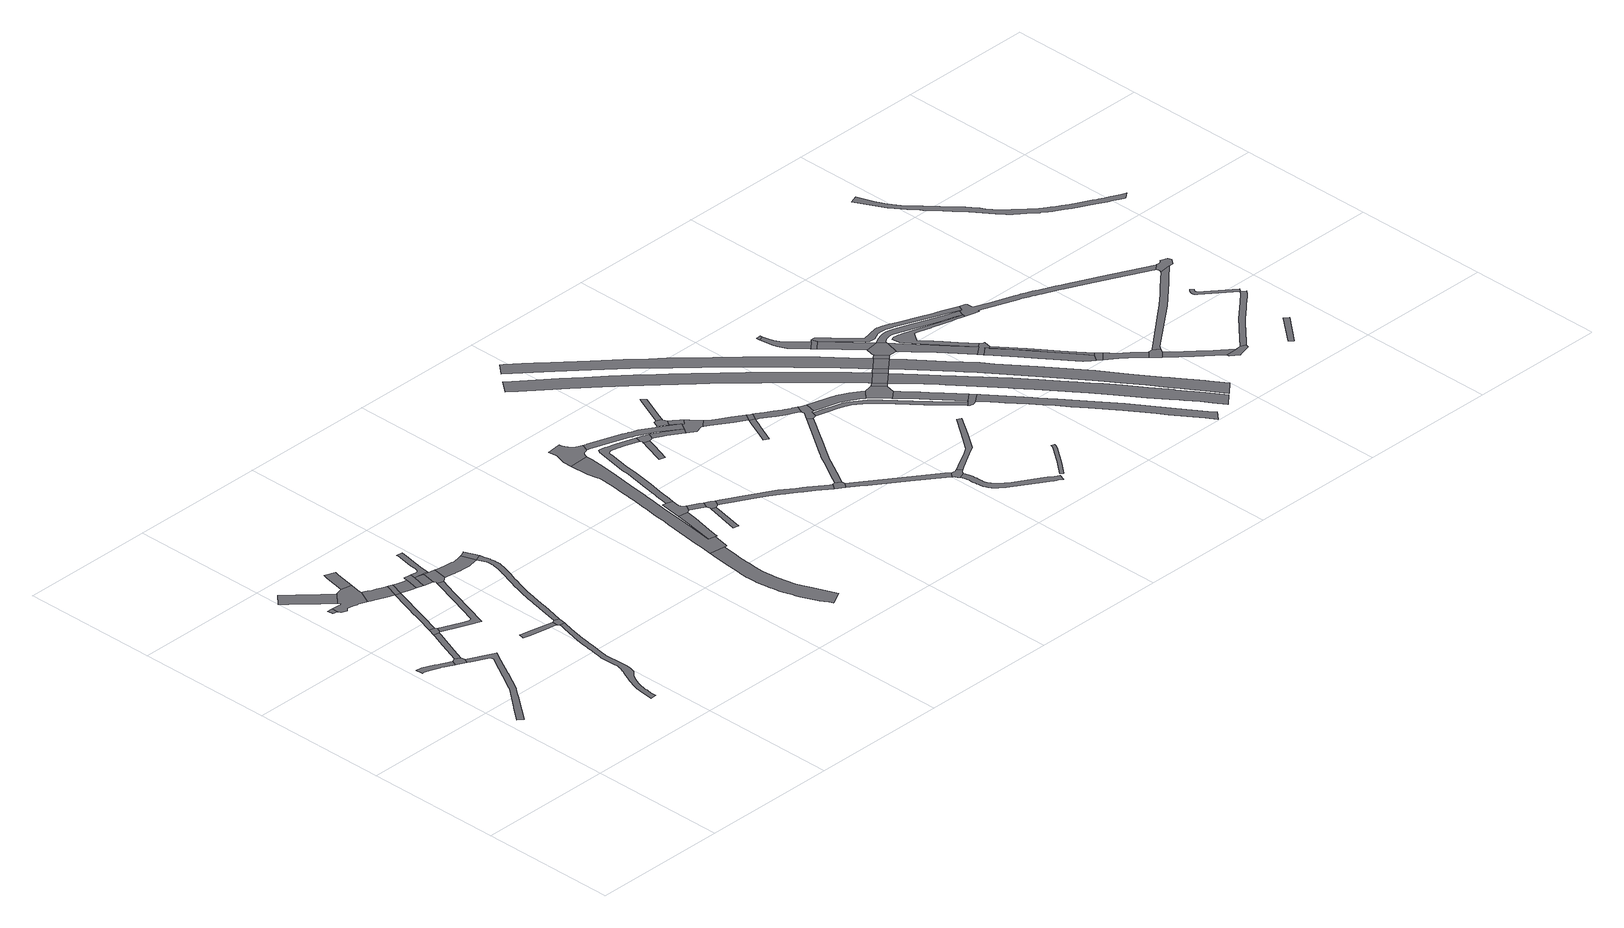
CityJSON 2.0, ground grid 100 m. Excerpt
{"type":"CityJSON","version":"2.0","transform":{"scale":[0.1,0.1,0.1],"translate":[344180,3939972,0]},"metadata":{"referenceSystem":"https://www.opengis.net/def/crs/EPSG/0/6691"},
"CityObjects":{
"road1":{"type":"Road","attributes":{"RoadStructureAttribute.sectionType":"1"},"geometry":[{"type":"MultiSurface","lod":"1","boundaries":[[[0,1,2,3,4,5,6,7,8,9,10,11,12,13,14]]]}]},
"road2":{"type":"Road","attributes":{"RoadStructureAttribute.sectionType":"1"},"geometry":[{"type":"MultiSurface","lod":"1","boundaries":[[[15,16,17,18,19,20,21,22,23,24,25,26,27,28,29,30,31,32,33,34,35,36,37,38,39]]]}]},
"road3":{"type":"Road","geometry":[{"type":"MultiSurface","lod":"1","boundaries":[[[40,14,13,41,28,27,42]]]}]},
"road4":{"type":"Road","attributes":{"RoadStructureAttribute.sectionType":"1"},"geometry":[{"type":"MultiSurface","lod":"1","boundaries":[[[43,44,45,46,47,48,49,40,42]]]}]},
"road5":{"type":"Road","geometry":[{"type":"MultiSurface","lod":"1","boundaries":[[[50,51,52,53,54,55,56,57,58,59,60,61]]]}]},
"road6":{"type":"Road","attributes":{"function":"3","RoadStructureAttribute.sectionType":"1"},"geometry":[{"type":"MultiSurface","lod":"1","boundaries":[[[62,63,64,65,66,67,68,69,70,71]]]}]},
"road7":{"type":"Road","geometry":[{"type":"MultiSurface","lod":"1","boundaries":[[[72,73,74,46,45,75]]]}]},
"road8":{"type":"Road","geometry":[{"type":"MultiSurface","lod":"1","boundaries":[[[76,77,78,79,80,81,82,83,59,58,84,85,86,87,88,89,90,91,92,93,94,95,96,97,98,99,100,101,102,103,104,105,106,107,108,109,110,111,62,71]]]}]},
"road9":{"type":"Road","attributes":{"RoadStructureAttribute.sectionType":"1"},"geometry":[{"type":"MultiSurface","lod":"1","boundaries":[[[112,113,114,115,116,117,118,74,73,119,120,121,122,123,124,125]]]}]},
"road10":{"type":"Road","attributes":{"RoadStructureAttribute.sectionType":"1"},"geometry":[{"type":"MultiSurface","lod":"1","boundaries":[[[126,127,128,129,130,131,132,133,134,135,136,137,138,139,140,141,142,143,144,145,146,147,148,149,150,151,152,153,154,155,156,157,158,159,160,161,162,163,164,165,166,167,168,169,170,171,172,173,174,175,176,177,178,179,180,181,182,183,184,185,186,187,188,189,190,191,192,193,194,195,196,197,198,199,200,201,202,203,204,205,206,207,208,209,210,211,212,213]]]}]},
"road11":{"type":"Road","attributes":{"function":"3","RoadStructureAttribute.sectionType":"1"},"geometry":[{"type":"MultiSurface","lod":"1","boundaries":[[[214,215,216,217,218,219,220,221,105,104,222,223,224,225,226,227,228,112]]]}]},
"road12":{"type":"Road","attributes":{"RoadStructureAttribute.sectionType":"1"},"geometry":[{"type":"MultiSurface","lod":"1","boundaries":[[[229,230,231,232,110,109]]]}]},
"road13":{"type":"Road","attributes":{"RoadStructureAttribute.sectionType":"1"},"geometry":[{"type":"MultiSurface","lod":"1","boundaries":[[[233,234,235,236,237,238,239,240,241,242,243,244,245,246,72,75]]]}]},
"road14":{"type":"Road","attributes":{"RoadStructureAttribute.sectionType":"1"},"geometry":[{"type":"MultiSurface","lod":"1","boundaries":[[[247,248,249,250,251,252,253,254,255,256]]]}]},
"road15":{"type":"Road","geometry":[{"type":"MultiSurface","lod":"1","boundaries":[[[257,258,214,112,125]]]}]},
"road16":{"type":"Road","attributes":{"function":"3","RoadStructureAttribute.sectionType":"1"},"geometry":[{"type":"MultiSurface","lod":"1","boundaries":[[[259,260,261,262,263,264,265,266,267,257,268]]]}]},
"road17":{"type":"Road","geometry":[{"type":"MultiSurface","lod":"1","boundaries":[[[262,269,270,271,272,273,274,275,276,277,278,263]]]}]},
"road18":{"type":"Road","geometry":[{"type":"MultiSurface","lod":"1","boundaries":[[[163,162,279,280,281,247,256]]]}]},
"road19":{"type":"Road","attributes":{"function":"3","RoadStructureAttribute.sectionType":"1"},"geometry":[{"type":"MultiSurface","lod":"1","boundaries":[[[272,282,283,284,285,286,287,273]]]}]},
"road20":{"type":"Road","geometry":[{"type":"MultiSurface","lod":"1","boundaries":[[[284,288,240,239,289,290,291,285]]]}]},
"road21":{"type":"Road","attributes":{"RoadStructureAttribute.sectionType":"1"},"geometry":[{"type":"MultiSurface","lod":"1","boundaries":[[[292,293,294,295,296,297,298,299,300,301,302,303,304,305,306,307,308,309,275,274]]]}]},
"road22":{"type":"Road","attributes":{"RoadStructureAttribute.sectionType":"1"},"geometry":[{"type":"MultiSurface","lod":"1","boundaries":[[[310,311,312,313,314,315,316,317,318,319,320,321,322,323,324,325,326,327,328,329,330,331,332,333,334,335,336,337,338,339,340,341,342,281,280,343,344,345,346,347,348,349,350,351,352,353,354,355,356,357,358,359,360,361,362,363,364,365,366,367,368,369,370,371,372,373]]]}]},
"road23":{"type":"Road","attributes":{"function":"3","RoadStructureAttribute.sectionType":"1"},"geometry":[{"type":"MultiSurface","lod":"1","boundaries":[[[374,375,376,377,378,379,380,381,382,290,289,383,384,385,386,387,388,389,390,391,392,393,394,395,396,397]]]}]},
"road24":{"type":"Road","geometry":[{"type":"MultiSurface","lod":"1","boundaries":[[[396,310,373,398,399,400,401,397]]]}]},
"road25":{"type":"Road","attributes":{"function":"3","RoadStructureAttribute.sectionType":"1"},"geometry":[{"type":"MultiSurface","lod":"1","boundaries":[[[402,403,404,405,406,407,408,409,410,411,412,413,414,415,416,417,418,419,420,421,422,423,424,425,426,427,428,429,430,431,432,433,434,435,436,437,438,439,440,441,442,443,444,445,446,447,448,449,450,451,452,453,454,455,456]]]}]},
"road26":{"type":"Road","geometry":[{"type":"MultiSurface","lod":"1","boundaries":[[[457,458,459,460,461,462,463]]]}]},
"road27":{"type":"Road","attributes":{"function":"3","RoadStructureAttribute.sectionType":"1"},"geometry":[{"type":"MultiSurface","lod":"1","boundaries":[[[464,465,466,467,468,469,470,471,472,473,474,475,476,477,478,479,480,481,482,483,484,485,486,487,488,489,490,491,492,493,494,495,496,497,498,420,419,499,500,501,502,460,459,503,504,505,506,507,508,509,510,511,512,513,514,515,516,517]]]}]},
"road28":{"type":"Road","geometry":[{"type":"MultiSurface","lod":"1","boundaries":[[[518,519,520,521,522,523,524,525,457,463]]]}]},
"road29":{"type":"Road","attributes":{"RoadStructureAttribute.sectionType":"1"},"geometry":[{"type":"MultiSurface","lod":"1","boundaries":[[[526,527,528,529]]]}]},
"road30":{"type":"Road","attributes":{"RoadStructureAttribute.sectionType":"1"},"geometry":[{"type":"MultiSurface","lod":"1","boundaries":[[[530,531,532,533,534,535,536,519,518]]]}]},
"road31":{"type":"Road","geometry":[{"type":"MultiSurface","lod":"1","boundaries":[[[537,538,539,540,533,532,541,526,529]]]}]},
"road32":{"type":"Road","geometry":[{"type":"MultiSurface","lod":"1","boundaries":[[[516,542,543,544,545,546,547,548,549,550,551,552,553,554,555,556,557,558,559,560,561,562,563,564,565,566,567,568,569,570,571,517]]]}]},
"road33":{"type":"Road","attributes":{"RoadStructureAttribute.sectionType":"1"},"geometry":[{"type":"MultiSurface","lod":"1","boundaries":[[[572,573,574,575,576,577,578,579,580,581,582,583,584,585,586,523,522,587,588,589,590,591,592,593,594,595,596,597,598,599,600]]]}]},
"road34":{"type":"Road","attributes":{"RoadStructureAttribute.sectionType":"1"},"geometry":[{"type":"MultiSurface","lod":"1","boundaries":[[[601,602,603,604,605,606,607,608,609,610,611,612,613,539,538,614,615,616,617,618,619,620,621,622,623,624,625,626,627]]]}]},
"road35":{"type":"Road","attributes":{"RoadStructureAttribute.sectionType":"1"},"geometry":[{"type":"MultiSurface","lod":"1","boundaries":[[[628,629,630,631,632,633,634]]]}]},
"road36":{"type":"Road","attributes":{"RoadStructureAttribute.sectionType":"1"},"geometry":[{"type":"MultiSurface","lod":"1","boundaries":[[[635,636,637,638,639,640,641,642,643,644,645,646,647,648,649,650,651,652,653,654,655,656,657,658,659,660,661,662,663,664,549,548]]]}]},
"road37":{"type":"Road","geometry":[{"type":"MultiSurface","lod":"1","boundaries":[[[665,666,667,572,600,668,628,634,669,670]]]}]},
"road38":{"type":"Road","geometry":[{"type":"MultiSurface","lod":"1","boundaries":[[[671,672,673,674,601,627]]]}]},
"road39":{"type":"Road","attributes":{"RoadStructureAttribute.sectionType":"1"},"geometry":[{"type":"MultiSurface","lod":"1","boundaries":[[[669,675,676,677,678,679,680,681,682,683,684,685,686,670]]]}]},
"road40":{"type":"Road","geometry":[{"type":"MultiSurface","lod":"1","boundaries":[[[687,688,689,690,691,692,693,694,695]]]}]},
"road41":{"type":"Road","attributes":{"RoadStructureAttribute.sectionType":"1"},"geometry":[{"type":"MultiSurface","lod":"1","boundaries":[[[696,697,698,699,700,701,702,703,687,695]]]}]},
"road42":{"type":"Road","geometry":[{"type":"MultiSurface","lod":"1","boundaries":[[[699,649,648,681,680,704,705,706,707,708,709,710,711,700]]]}]},
"road43":{"type":"Road","attributes":{"RoadStructureAttribute.sectionType":"1"},"geometry":[{"type":"MultiSurface","lod":"1","boundaries":[[[712,713,714,715,716,672,671,717,718,719,720,721,722,723]]]}]},
"road44":{"type":"Road","attributes":{"RoadStructureAttribute.sectionType":"1"},"geometry":[{"type":"MultiSurface","lod":"1","boundaries":[[[689,724,725,726,727,728,729,730,731,690]]]}]},
"road45":{"type":"Road","attributes":{"RoadStructureAttribute.sectionType":"1"},"geometry":[{"type":"MultiSurface","lod":"1","boundaries":[[[673,732,733,734,735,736,737,738,739,740,741,742,743,744,745,746,747,748,749,750,751,752,753,754,674]]]}]},
"road46":{"type":"Road","attributes":{"RoadStructureAttribute.sectionType":"1"},"geometry":[{"type":"MultiSurface","lod":"1","boundaries":[[[755,756,757,758,759,709,708,760,761,762,763,764,765,766]]]}]},
"road47":{"type":"Road","attributes":{"RoadStructureAttribute.sectionType":"1"},"geometry":[{"type":"MultiSurface","lod":"1","boundaries":[[[767,768,769,770,771,772,773,774,775,776]]]}]},
"road48":{"type":"Road","geometry":[{"type":"MultiSurface","lod":"1","boundaries":[[[776,777,778,766,765,767]]]}]},
"road49":{"type":"Road","geometry":[{"type":"MultiSurface","lod":"1","boundaries":[[[779,780,781,782,783,784,785,786,787,788,789,790,791,792,712,723]]]}]},
"road50":{"type":"Road","attributes":{"RoadStructureAttribute.sectionType":"1"},"geometry":[{"type":"MultiSurface","lod":"1","boundaries":[[[793,794,795,796,797,798,799,800,801,802,803,804,805,806,807,808,809,810,811,812,813,777,776]]]}]},
"road51":{"type":"Road","attributes":{"RoadStructureAttribute.sectionType":"1"},"geometry":[{"type":"MultiSurface","lod":"1","boundaries":[[[814,815,816,817,818,819,820,821,822,823,824,825,826,827,828,829,830,831,832,833,834,835,836,837,838,783,782,839,840,841,842,843,844,845,846,847,848,849,850,851,852,853,854,855,856,857,858,859,860,861,862,863,864,865]]]}]},
"road52":{"type":"Road","attributes":{"function":"1","RoadStructureAttribute.sectionType":"1"},"geometry":[{"type":"MultiSurface","lod":"1","boundaries":[[[866,867,868,869,870,871,872,873,874,875,876,877,878,879,880,881,882,883,884,885,886,887,888,889,890,891,892,893,894,895,896,897,898,899,900,901,902,903,904,905,906,907,908,909,910,911,912,913,914]]]}]},
"road53":{"type":"Road","geometry":[{"type":"MultiSurface","lod":"1","boundaries":[[[915,916,917,918,919,806,805,920,921,922,923,742,741,924,925,926]]]}]},
"road54":{"type":"Road","attributes":{"RoadStructureAttribute.sectionType":"1"},"geometry":[{"type":"MultiSurface","lod":"1","boundaries":[[[927,928,929,930,931,932,933,934,935,936,937,938,939,940,788,787]]]}]},
"road55":{"type":"Road","attributes":{"function":"1","RoadStructureAttribute.sectionType":"1"},"geometry":[{"type":"MultiSurface","lod":"1","boundaries":[[[941,942,943,944,945,946,947,948,949,950,951,952,953,954,955,956,957,958,959,960,961,962,963,964,965,966,967,968,969,970,971,972,973,974,975,976,977,978,979,980,981,982,983,984,985,986,987]]]}]},
"road56":{"type":"Road","attributes":{"RoadStructureAttribute.sectionType":"1"},"geometry":[{"type":"MultiSurface","lod":"1","boundaries":[[[917,988,989,990,991,992,993,994,995,996,997,998,999,1000,1001,1002,918]]]}]},
"road57":{"type":"Road","attributes":{"RoadStructureAttribute.sectionType":"1"},"geometry":[{"type":"MultiSurface","lod":"1","boundaries":[[[1003,1004,1005,1006,1007,1008,1009,1010,1011,1012,1013,1014]]]}]},
"road58":{"type":"Road","attributes":{"RoadStructureAttribute.sectionType":"1"},"geometry":[{"type":"MultiSurface","lod":"1","boundaries":[[[925,1015,1016,1017,1018,1019,1020,1021,1022,1023,1024,1025,1026,1027,1028,1029,1030,1031,1032,1033,1034,1035,1036,1037,1038,926]]]}]},
"road59":{"type":"Road","geometry":[{"type":"MultiSurface","lod":"1","boundaries":[[[1039,1040,994,993,1041,1042,1043,1044,1045,1046,1047,1048]]]}]},
"road60":{"type":"Road","attributes":{"RoadStructureAttribute.sectionType":"7"},"geometry":[{"type":"MultiSurface","lod":"1","boundaries":[[[1049,914,1039,1048]]]}]},
"road61":{"type":"Road","attributes":{"RoadStructureAttribute.sectionType":"1"},"geometry":[{"type":"MultiSurface","lod":"1","boundaries":[[[1050,1051,1052,1053,1054,1055,1047,1046,1056,1057,1058,1059]]]}]},
"road62":{"type":"Road","geometry":[{"type":"MultiSurface","lod":"1","boundaries":[[[1060,866,914,1049]]]}]},
"road63":{"type":"Road","geometry":[{"type":"MultiSurface","lod":"1","boundaries":[[[1050,1059,1061,1028,1027,1062,1063,1064,1065,1066,1067]]]}]},
"road64":{"type":"Road","geometry":[{"type":"MultiSurface","lod":"1","boundaries":[[[1068,1069,1070,1071]]]}]},
"road65":{"type":"Road","attributes":{"RoadStructureAttribute.sectionType":"7"},"geometry":[{"type":"MultiSurface","lod":"1","boundaries":[[[1060,1072,1073,986,1074,866]]]}]},
"road66":{"type":"Road","attributes":{"RoadStructureAttribute.sectionType":"1"},"geometry":[{"type":"MultiSurface","lod":"1","boundaries":[[[1075,1076,1077,1078,1079,1080,1081,1082,1083,1084,1085,1071,1070]]]}]},
"road67":{"type":"Road","geometry":[{"type":"MultiSurface","lod":"1","boundaries":[[[1086,987,986,1073]]]}]},
"road68":{"type":"Road","geometry":[{"type":"MultiSurface","lod":"1","boundaries":[[[1087,1088,1080,1079,1089,1090,1091]]]}]},
"road69":{"type":"Road","attributes":{"RoadStructureAttribute.sectionType":"7"},"geometry":[{"type":"MultiSurface","lod":"1","boundaries":[[[1086,1092,1093,1094,1095,987]]]}]},
"road70":{"type":"Road","attributes":{"RoadStructureAttribute.sectionType":"1"},"geometry":[{"type":"MultiSurface","lod":"1","boundaries":[[[1090,1096,1097,1098,1091]]]}]},
"road71":{"type":"Road","geometry":[{"type":"MultiSurface","lod":"1","boundaries":[[[1099,1100,1097,1096,1101,1093,1092,1102]]]}]},
"road72":{"type":"Road","attributes":{"RoadStructureAttribute.sectionType":"1"},"geometry":[{"type":"MultiSurface","lod":"1","boundaries":[[[1066,1103,1104,1105,1106,1107,1108,1109,1110,1111,1112,1113,1114,1115,1116,1117,1118,1119,1120,1121,1122,1123,1124,1125,1126,1127,1128,1129,1067]]]}]},
"road73":{"type":"Road","attributes":{"function":"1","RoadStructureAttribute.sectionType":"1"},"geometry":[{"type":"MultiSurface","lod":"1","boundaries":[[[1130,1131,1132,1133,1134,1135,1136,1137,1138,1139,1140,1141,1142,1143,1144,1145,1146,1147,1148,1149,1060,1049,1150,1151,1152,1153,1154,1155,1156,1157,1158,1159,1160,1161,1162,1163,1164,1165,1166,1167,1168,1169]]]}]},
"road74":{"type":"Road","attributes":{"RoadStructureAttribute.sectionType":"1"},"geometry":[{"type":"MultiSurface","lod":"1","boundaries":[[[1170,1171,1172,1173,1174,1175,1176,1177,1178,1179,1180,1181,1182,1099,1102]]]}]},
"road75":{"type":"Road","attributes":{"function":"1","RoadStructureAttribute.sectionType":"1"},"geometry":[{"type":"MultiSurface","lod":"1","boundaries":[[[1183,1184,1185,1186,1187,1188,1189,1190,1191,1192,1193,1194,1195,1196,1197,1198,1199,1200,1201,1202,1203,1204,1205,1206,1207,1208,1209,1210,1211,1212,1213,1214,1215,1086,1073]]]}]},
"road76":{"type":"Road","attributes":{"RoadStructureAttribute.sectionType":"1"},"geometry":[{"type":"MultiSurface","lod":"1","boundaries":[[[1216,1217,1218,1219,1220,1221,1222,1223,1224,1225,1226,1227,1228,1229,1230,1231,1232,1233,1234,1235,1236,1237,1238,1239,1240,1241,1242,1243,1244,1245,1246,1247,1248,1087,1091]]]}]},
"road77":{"type":"Road","geometry":[{"type":"MultiSurface","lod":"1","boundaries":[[[1249,1250,1251,1175,1174,1252,1253,1254,1255,1256]]]}]},
"road78":{"type":"Road","attributes":{"RoadStructureAttribute.sectionType":"1"},"geometry":[{"type":"MultiSurface","lod":"1","boundaries":[[[1257,1258,1259,1260,1261,1262,1263,1264,1265,1266,1267,1268,1269,1270,1271,1272,1273,1274,1275,1276,1277,1175,1251,1278,1279,1280,1281,1282,1283,1284,1285,1286,1287,1288,1289,1290,1291,1292,1293,1294,1295,1296]]]}]},
"road79":{"type":"Road","geometry":[{"type":"MultiSurface","lod":"1","boundaries":[[[1297,1298,1299,1300,1301,1302,1303,1304,1305,1306,1307,1308,1309,1310,1097,1100,1311,1312,1313,1314,1315,1316,1317,1318,1319,1320,1321,1322,1323,1324,1325,1326]]]}]},
"road80":{"type":"Road","attributes":{"RoadStructureAttribute.sectionType":"1"},"geometry":[{"type":"MultiSurface","lod":"1","boundaries":[[[1327,1328,1329,1330,1331,1332,1333,1334,1253,1252,1335,1336,1337,1338,1339,1340,1341,1342]]]}]},
"road81":{"type":"Road","geometry":[{"type":"MultiSurface","lod":"1","boundaries":[[[1255,1343,1344,1345,1346,1342,1347,1348,1349,1350,1351,1352,1353,1354,1355,1256]]]}]},
"road82":{"type":"Road","geometry":[{"type":"MultiSurface","lod":"1","boundaries":[[[1342,1341,1356,1357,1358,1359,1360,1347]]]}]},
"road83":{"type":"Road","attributes":{"RoadStructureAttribute.sectionType":"1"},"geometry":[{"type":"MultiSurface","lod":"1","boundaries":[[[1361,1362,1363,1364,1365,1366,1359,1358,1367,1368,1369,1370,1371,1372,1373,1374]]]}]},
"road84":{"type":"Road","geometry":[{"type":"MultiSurface","lod":"1","boundaries":[[[1373,1375,1376,1377,1378,1379,1380,1374]]]}]},
"road85":{"type":"Road","attributes":{"RoadStructureAttribute.sectionType":"1"},"geometry":[{"type":"MultiSurface","lod":"1","boundaries":[[[1381,1382,1383,1384,1385,1378,1377,1386,1387,1388,1389,1390]]]}]},
"road86":{"type":"Road","geometry":[{"type":"MultiSurface","lod":"1","boundaries":[[[1391,1392,1393,1394,1395,1396,1397,1390,1389,1398,1399,1400,1401,1402,1403]]]}]},
"road87":{"type":"Road","attributes":{"RoadStructureAttribute.sectionType":"1"},"geometry":[{"type":"MultiSurface","lod":"1","boundaries":[[[1404,1405,1406,1407,1408,1409,1410,1411,1412,1413,1414,1415,1416,1417,1418,1419,1420,1421,1422,1423,1424,1425,1426,1427,1428,1429,1430,1431,1432,1433,1434,1435,1436,1437,1438,1439,1440,1441,1442,1443,1444,1445,1446,1447,1448,1449,1450,1451,1452,1453,1454,1455,1229,1228,1456,1297,1326,1257,1296]]]}]},
"road88":{"type":"Road","attributes":{"RoadStructureAttribute.sectionType":"1"},"geometry":[{"type":"MultiSurface","lod":"1","boundaries":[[[1457,1458,1459,1460,1461,1462,1463,1464,1465,1466,1380,1379,1467,1468,1469,1470,1471,1472,1473,1474,1475,1476,1477,1478,1479,1480,1481]]]}]},
"road89":{"type":"Road","attributes":{"RoadStructureAttribute.sectionType":"1"},"geometry":[{"type":"MultiSurface","lod":"1","boundaries":[[[1482,1483,1484,1485,1486,1487,1488,1489,1490,1491,1492,1493,1494,1495,1496,1397,1396]]]}]},
"road90":{"type":"Road","attributes":{"RoadStructureAttribute.sectionType":"1"},"geometry":[{"type":"MultiSurface","lod":"1","boundaries":[[[1497,1498,1499,1500]]]}]},
"road91":{"type":"Road","attributes":{"RoadStructureAttribute.sectionType":"1"},"geometry":[{"type":"MultiSurface","lod":"1","boundaries":[[[1501,1502,1503,1504,1505,1506,1507,1508,1509,1510,1511,1512,1513,1514,1515,1516,1517,1518,1519,1520,1521,1522,1523,1524,1525,1526,1527,1528,1529,1530,1531,1532,1533,1534,1535,1491]]]}]},
"road92":{"type":"Road","geometry":[{"type":"MultiSurface","lod":"1","boundaries":[[[1536,1537,1538,1539,1540,1541,1542,1543,1544,1545,1546,1547,1548,1549,1550,1551,1431,1430,1552,1553,1554,1555,1556,1557,1558,1559,1560,1561,1562,1481,1480,1563,1564,1565]]]}]},
"road93":{"type":"Road","attributes":{"RoadStructureAttribute.sectionType":"1"},"geometry":[{"type":"MultiSurface","lod":"1","boundaries":[[[1566,1567,1568,1569,1570,1571,1572,1573,1574,1575,1576,1577,1578,1579,1580,1581,1582,1583,1584,1585,1586,1587,1588,1589,1590,1591,1592,1593,1594,1595,1596,1597,1598,1599,1600,1601,1602,1603,1604,1605,1606,1607,1608,1609,1610,1611,1612,1613,1614,1615,1616,1617,1618,1619,1620,1621,1622,1623,1624,1625,1626,1627,1628,1629,1630,1631,1632,1633,1634,1635,1636,1637,1638,1639,1640,1641,1642,1643,1644,1645,1646,1647,1648,1649,1650]]]}]}
},
"vertices":[
[189,1610,0],[181,1615,0],[103,1653,0],[53,1657,0],[59,1605,0],[71,1605,0],[83,1605,0],[95,1603,0],[131,1590,0],[169,1574,0],[182,1568,0],[188,1566,0],[210,1555,0],[271,1525,0],[288,1561,0],
[121,774,0],[190,863,0],[288,990,0],[292,995,0],[331,1047,0],[342,1060,0],[431,1215,0],[435,1222,0],[509,1352,0],[545,1415,0],[554,1430,0],[525,1444,0],[362,1525,0],[345,1489,0],[367,1478,0],[482,1421,0],[489,1397,0],[433,1300,0],[387,1219,0],[376,1201,0],[319,1100,0],[309,1083,0],[180,923,0],[176,919,0],[83,804,0],
[317,1573,0],[286,1518,0],[352,1554,0],
[387,1642,0],[461,1832,0],[467,1850,0],[429,1862,0],[423,1846,0],[383,1742,0],[359,1682,0],
[168,2490,0],[172,2490,0],[175,2489,0],[179,2489,0],[182,2488,0],[187,2487,0],[192,2486,0],[196,2485,0],[201,2484,0],[202,2530,0],[162,2531,0],[164,2491,0],
[344,2630,0],[202,2763,0],[159,2806,0],[74,2886,0],[2,2812,0],[49,2766,0],[110,2706,0],[111,2705,0],[191,2622,0],[267,2550,0],
[494,1896,0],[487,1911,0],[448,1920,0],[481,1858,0],
[286,2532,0],[284,2531,0],[283,2530,0],[282,2529,0],[279,2528,0],[276,2527,0],[273,2526,0],[260,2528,0],[213,2468,0],[211,2461,0],[250,2445,0],[253,2450,0],[257,2454,0],[261,2457,0],[265,2461,0],[268,2464,0],[273,2467,0],[328,2454,0],[330,2453,0],[344,2450,0],[350,2449,0],[357,2447,0],[370,2444,0],[383,2440,0],[390,2438,0],[398,2436,0],[404,2434,0],[411,2432,0],[415,2430,0],[466,2532,0],[464,2540,0],[465,2546,0],[469,2570,0],[481,2631,0],[405,2646,0],[350,2631,0],
[593,2357,0],[551,2231,0],[537,2189,0],[511,2111,0],[507,2100,0],[487,2038,0],[454,1939,0],[494,1933,0],[522,2017,0],[543,2080,0],[549,2099,0],[575,2177,0],[591,2225,0],[630,2345,0],
[893,368,0],[893,384,0],[894,401,0],[896,418,0],[898,435,0],[900,448,0],[901,461,0],[903,475,0],[905,488,0],[906,494,0],[909,508,0],[913,521,0],[918,534,0],[923,547,0],[930,566,0],[938,585,0],[965,626,0],[978,640,0],[995,659,0],[1009,695,0],[1012,732,0],[1014,776,0],[1012,791,0],[1012,799,0],[1012,807,0],[1008,898,0],[1009,913,0],[1010,921,0],[1019,975,0],[1028,1025,0],[1035,1067,0],[1036,1075,0],[1046,1125,0],[1052,1161,0],[1057,1187,0],[1080,1284,0],[1098,1360,0],[1063,1365,0],[1057,1343,0],[1052,1323,0],[1051,1317,0],[1021,1208,0],[1018,1195,0],[1013,1168,0],[1006,1133,0],[999,1093,0],[997,1082,0],[997,1081,0],[989,1035,0],[988,1032,0],[980,982,0],[971,927,0],[969,917,0],[968,898,0],[972,805,0],[972,797,0],[972,790,0],[972,782,0],[972,774,0],[971,768,0],[970,763,0],[968,757,0],[967,752,0],[964,742,0],[960,733,0],[958,728,0],[956,724,0],[952,715,0],[949,706,0],[945,697,0],[941,688,0],[918,638,0],[910,620,0],[902,601,0],[893,582,0],[885,561,0],[884,558,0],[880,547,0],[875,533,0],[874,529,0],[871,518,0],[867,502,0],[865,490,0],[863,479,0],[862,469,0],[861,460,0],[858,424,0],[847,363,0],
[628,2460,0],[607,2468,0],[575,2480,0],[561,2485,0],[531,2497,0],[505,2512,0],[504,2513,0],[491,2520,0],[416,2429,0],[423,2426,0],[430,2422,0],[438,2418,0],[471,2403,0],[477,2401,0],[531,2381,0],
[510,2776,0],[521,2806,0],[444,2832,0],[432,2796,0],
[612,1805,0],[663,1785,0],[748,1750,0],[857,2070,0],[866,2096,0],[897,2189,0],[916,2244,0],[873,2258,0],[851,2193,0],[818,2096,0],[800,2044,0],[723,1816,0],[703,1812,0],[660,1829,0],
[1051,1417,0],[871,1454,0],[807,1467,0],[801,1468,0],[794,1432,0],[793,1429,0],[848,1418,0],[962,1396,0],[1024,1385,0],[1051,1380,0],
[666,2447,0],[639,2456,0],
[632,2345,0],[682,2331,0],[714,2322,0],[743,2315,0],[768,2417,0],[762,2419,0],[760,2419,0],[746,2423,0],[692,2438,0],[631,2346,0],
[772,2307,0],[776,2306,0],[786,2303,0],[793,2301,0],[820,2404,0],[820,2405,0],[825,2445,0],[820,2445,0],[774,2452,0],[774,2449,0],
[1103,1383,0],[1111,1418,0],[1072,1427,0],
[800,2300,0],[829,2293,0],[867,2285,0],[888,2391,0],[856,2397,0],[826,2403,0],
[877,2271,0],[954,2268,0],[974,2374,0],[899,2389,0],
[858,2400,0],[868,2398,0],[903,2394,0],[927,2391,0],[935,2464,0],[945,2515,0],[960,2594,0],[970,2658,0],[938,2664,0],[930,2665,0],[929,2658,0],[904,2517,0],[899,2473,0],[896,2463,0],[894,2456,0],[891,2451,0],[880,2437,0],[873,2438,0],
[1241,2263,0],[1255,2233,0],[1264,2201,0],[1267,2181,0],[1268,2171,0],[1268,2161,0],[1268,2148,0],[1267,2136,0],[1264,2116,0],[1258,2094,0],[1257,2091,0],[1256,2085,0],[1251,2068,0],[1245,2050,0],[1241,2040,0],[1238,2029,0],[1236,2023,0],[1233,2014,0],[1231,2010,0],[1217,1966,0],[1202,1923,0],[1186,1878,0],[1176,1846,0],[1172,1832,0],[1159,1788,0],[1153,1765,0],[1149,1750,0],[1142,1718,0],[1131,1675,0],[1125,1651,0],[1121,1632,0],[1110,1589,0],[1087,1490,0],[1126,1481,0],[1149,1579,0],[1160,1622,0],[1170,1666,0],[1181,1709,0],[1191,1752,0],[1198,1777,0],[1210,1821,0],[1224,1865,0],[1239,1910,0],[1252,1946,0],[1255,1954,0],[1274,2009,0],[1276,2015,0],[1278,2021,0],[1285,2040,0],[1291,2060,0],[1297,2079,0],[1300,2090,0],[1304,2107,0],[1308,2130,0],[1308,2131,0],[1309,2146,0],[1309,2161,0],[1309,2173,0],[1308,2185,0],[1305,2207,0],[1304,2209,0],[1300,2232,0],[1293,2260,0],[1290,2285,0],
[1194,2365,0],[1172,2359,0],[1161,2357,0],[1148,2355,0],[1136,2354,0],[1123,2354,0],[1107,2356,0],[1073,2359,0],[1007,2368,0],[964,2267,0],[1009,2260,0],[1033,2257,0],[1054,2254,0],[1058,2254,0],[1083,2251,0],[1090,2251,0],[1108,2250,0],[1125,2250,0],[1142,2250,0],[1160,2250,0],[1178,2252,0],[1210,2257,0],[1240,2265,0],[1204,2368,0],
[1246,2386,0],[1244,2385,0],[1231,2379,0],[1217,2373,0],
[2530,377,0],[2465,532,0],[2452,562,0],[2431,622,0],[2406,745,0],[2405,751,0],[2400,801,0],[2397,833,0],[2394,878,0],[2395,933,0],[2400,999,0],[2402,1019,0],[2407,1056,0],[2412,1100,0],[2417,1143,0],[2422,1187,0],[2428,1231,0],[2429,1238,0],[2315,1252,0],[2314,1245,0],[2308,1201,0],[2303,1162,0],[2295,1098,0],[2291,1059,0],[2286,1020,0],[2282,981,0],[2280,962,0],[2277,943,0],[2275,923,0],[2274,903,0],[2274,866,0],[2275,848,0],[2276,830,0],[2277,810,0],[2279,789,0],[2281,769,0],[2283,748,0],[2288,713,0],[2295,677,0],[2302,641,0],[2311,606,0],[2316,588,0],[2318,578,0],[2327,550,0],[2336,522,0],[2345,494,0],[2357,463,0],[2371,433,0],[2384,404,0],[2398,375,0],[2412,348,0],[2416,342,0],[2427,321,0],[2442,294,0],[2544,348,0],
[2483,1691,0],[2472,1616,0],[2430,1375,0],[2489,1363,0],[2508,1450,0],[2538,1596,0],[2556,1681,0],
[2435,2438,0],[2451,2367,0],[2451,2363,0],[2455,2345,0],[2455,2344,0],[2453,2313,0],[2451,2282,0],[2449,2251,0],[2445,2214,0],[2441,2178,0],[2438,2157,0],[2436,2141,0],[2434,2126,0],[2432,2104,0],[2428,2077,0],[2427,2069,0],[2425,2054,0],[2423,2034,0],[2418,2001,0],[2418,1998,0],[2413,1963,0],[2407,1923,0],[2407,1918,0],[2401,1882,0],[2395,1841,0],[2389,1800,0],[2385,1769,0],[2381,1738,0],[2376,1707,0],[2372,1676,0],[2331,1378,0],[2329,1367,0],[2325,1336,0],[2321,1306,0],[2317,1275,0],[2449,1236,0],[2453,1254,0],[2475,1363,0],[2489,1360,0],[2423,1365,0],[2446,1538,0],[2464,1666,0],[2486,1831,0],[2504,1960,0],[2507,1983,0],[2511,2009,0],[2512,2016,0],[2520,2076,0],[2533,2167,0],[2550,2301,0],[2567,2425,0],[2576,2540,0],[2578,2585,0],[2431,2581,0],
[2578,1695,0],[2603,1740,0],[2583,1752,0],[2572,1781,0],[2584,1839,0],[2535,1849,0],[2507,1853,0],[2496,1775,0],
[2688,1601,0],[2628,1351,0],[2667,1342,0],[2725,1592,0],
[2586,1693,0],[2669,1648,0],[2683,1641,0],[2707,1685,0],[2693,1692,0],[2680,1699,0],[2620,1731,0],
[2731,1596,0],[2750,1605,0],[2773,1649,0],[2747,1664,0],[2691,1612,0],
[2581,2597,0],[2586,2609,0],[2594,2621,0],[2595,2622,0],[2606,2629,0],[2619,2635,0],[2637,2640,0],[2654,2694,0],[2641,2698,0],[2627,2703,0],[2620,2707,0],[2614,2710,0],[2607,2714,0],[2601,2718,0],[2597,2721,0],[2593,2725,0],[2589,2729,0],[2585,2732,0],[2579,2741,0],[2575,2750,0],[2571,2760,0],[2567,2770,0],[2560,2788,0],[2555,2805,0],[2448,2793,0],[2455,2732,0],[2455,2726,0],[2454,2721,0],[2432,2651,0],[2429,2643,0],
[2951,2511,0],[2814,2555,0],[2741,2571,0],[2735,2573,0],[2700,2582,0],[2699,2582,0],[2685,2583,0],[2669,2559,0],[2620,2313,0],[2615,2258,0],[2615,2253,0],[2580,2075,0],[2562,1985,0],[2559,1970,0],[2555,1949,0],[2591,1876,0],[2607,1956,0],[2617,2009,0],[2630,2075,0],[2664,2246,0],[2672,2336,0],[2701,2486,0],[2705,2510,0],[2731,2527,0],[2789,2514,0],[2803,2510,0],[2828,2503,0],[2833,2502,0],[2938,2468,0],
[3422,1243,0],[3409,1253,0],[3288,1339,0],[3264,1356,0],[3231,1380,0],[3200,1402,0],[3169,1424,0],[3137,1446,0],[3071,1487,0],[3002,1525,0],[2933,1562,0],[2852,1607,0],[2801,1635,0],[2777,1591,0],[2828,1563,0],[2909,1519,0],[2978,1481,0],[3045,1444,0],[3110,1404,0],[3140,1383,0],[3157,1372,0],[3171,1362,0],[3180,1355,0],[3201,1340,0],[3234,1316,0],[3297,1271,0],[3393,1203,0],
[2943,2439,0],[2941,2431,0],[2928,2395,0],[2873,2236,0],[2915,2220,0],[2965,2362,0],[2987,2426,0],
[2646,2639,0],[2665,2633,0],[2700,2621,0],[2736,2609,0],[2771,2598,0],[2924,2546,0],[2946,2536,0],[2962,2530,0],[2982,2521,0],[3000,2512,0],[3058,2482,0],[3087,2464,0],[3235,2363,0],[3236,2363,0],[3267,2413,0],[3259,2418,0],[3201,2455,0],[3144,2493,0],[3085,2529,0],[3025,2562,0],[3004,2571,0],[2983,2580,0],[2962,2589,0],[2960,2590,0],[2957,2591,0],[2923,2604,0],[2828,2636,0],[2687,2684,0],[2682,2685,0],[2668,2690,0],
[3025,2484,0],[3013,2488,0],[2995,2496,0],[2947,2450,0],[3017,2433,0],[3036,2479,0],
[3454,1159,0],[3485,1198,0],[3481,1222,0],[3443,1247,0],
[3025,2430,0],[3042,2422,0],[3060,2413,0],[3076,2404,0],[3106,2390,0],[3210,2324,0],[3234,2362,0],[3114,2441,0],[3102,2447,0],[3083,2457,0],[3064,2467,0],[3045,2476,0],
[3228,2503,0],[3215,2536,0],[3217,2539,0],[3181,2557,0],[3157,2550,0],[3140,2508,0],[3157,2497,0],[3175,2485,0],[3201,2466,0],
[3227,2447,0],[3252,2426,0],[3268,2414,0],[3278,2406,0],[3308,2436,0],[3293,2452,0],[3280,2462,0],[3255,2482,0],
[3212,2323,0],[3273,2284,0],[3323,2301,0],[3325,2300,0],[3338,2298,0],[3391,2346,0],[3332,2413,0],[3319,2426,0],
[4037,797,0],[4035,799,0],[4025,808,0],[4009,824,0],[3810,966,0],[3552,1089,0],[3569,1077,0],[3789,919,0],[3977,785,0],[3991,772,0],[4000,763,0],[4002,761,0],
[3220,2545,0],[3234,2579,0],[3318,2771,0],[3311,2777,0],[3287,2799,0],[3272,2766,0],[3191,2581,0],[3183,2562,0],
[3505,1264,0],[3604,1434,0],[3606,1437,0],[3630,1477,0],[3658,1518,0],[3663,1526,0],[3716,1604,0],[3805,1737,0],[3847,1798,0],[3888,1859,0],[3852,1884,0],[3798,1806,0],[3791,1796,0],[3784,1785,0],[3677,1627,0],[3624,1549,0],[3620,1544,0],[3608,1526,0],[3592,1501,0],[3568,1460,0],[3566,1457,0],[3544,1419,0],[3466,1287,0],
[3606,2201,0],[3603,2203,0],[3539,2243,0],[3472,2285,0],[3415,2320,0],[3343,2294,0],[3374,2275,0],[3441,2234,0],[3507,2192,0],[3575,2150,0],[3592,2140,0],[3623,2191,0],
[3590,2135,0],[3575,2101,0],[3557,2064,0],[3522,1987,0],[3489,1914,0],[3525,1898,0],[3589,2037,0],[3601,2063,0],[3614,2091,0],[3627,2119,0],
[3658,2170,0],[3651,2174,0],
[4009,754,0],[4018,744,0],[4027,731,0],[4035,717,0],[4082,735,0],[4087,747,0],[4091,753,0],[4096,759,0],[4109,768,0],[4086,798,0],[4074,793,0],[4066,792,0],[4055,792,0],[4048,793,0],
[3637,2112,0],[3642,2109,0],[3649,2105,0],[3693,2078,0],[3704,2071,0],[3718,2062,0],[3719,2062,0],[3739,2049,0],[3743,2046,0],[3796,2015,0],[3850,1985,0],[3879,1971,0],[3887,1966,0],[3914,2021,0],[3881,2037,0],[3877,2038,0],[3837,2060,0],[3826,2067,0],[3775,2097,0],[3724,2129,0],[3674,2160,0],
[4490,280,0],[4459,298,0],[4422,322,0],[4383,346,0],[4202,459,0],[4185,471,0],[4168,484,0],[4152,497,0],[4138,512,0],[4130,523,0],[4123,534,0],[4122,536,0],[4116,546,0],[4111,559,0],[4108,571,0],[4107,583,0],[4106,596,0],[4105,609,0],[4104,624,0],[4103,639,0],[4103,654,0],[4102,669,0],[4101,680,0],[4096,702,0],[4088,722,0],[4042,702,0],[4048,688,0],[4052,671,0],[4053,665,0],[4053,652,0],[4053,637,0],[4054,621,0],[4055,605,0],[4056,592,0],[4057,578,0],[4059,562,0],[4064,544,0],[4071,525,0],[4078,512,0],[4080,509,0],[4089,494,0],[4100,480,0],[4118,460,0],[4138,444,0],[4155,431,0],[4173,418,0],[4357,303,0],[4395,279,0],[4419,265,0],[4433,256,0],[4443,250,0],[4471,232,0],
[4521,1952,0],[4489,1990,0],[4474,2007,0],[4434,2053,0],[4430,2058,0],[4372,2119,0],[4224,2275,0],[4095,2409,0],[4087,2418,0],[3975,2531,0],[3862,2644,0],[3763,2741,0],[3731,2772,0],[3670,2830,0],[3667,2833,0],[3648,2851,0],[3628,2870,0],[3569,2924,0],[3462,3023,0],[3347,3126,0],[3230,3229,0],[3112,3331,0],[2996,3429,0],[2881,3525,0],[2834,3563,0],[2760,3473,0],[2824,3420,0],[2908,3349,0],[3072,3207,0],[3229,3073,0],[3290,3018,0],[3353,2960,0],[3491,2830,0],[3498,2823,0],[3581,2746,0],[3650,2682,0],[3663,2670,0],[3725,2611,0],[3814,2523,0],[3919,2419,0],[3959,2378,0],[4068,2267,0],[4139,2194,0],[4275,2055,0],[4332,1992,0],[4334,1990,0],[4353,1972,0],[4425,1890,0],[4436,1877,0],
[3931,1908,0],[3935,1920,0],[3950,1917,0],[3969,1996,0],[3923,2016,0],[3891,1957,0],[3892,1949,0],[3890,1938,0],[3860,1895,0],[3899,1862,0],[3920,1869,0],[3931,1907,0],
[4142,788,0],[4272,864,0],[4338,904,0],[4433,1032,0],[4533,1182,0],[4506,1199,0],[4418,1079,0],[4328,959,0],[4311,936,0],[4302,926,0],[4296,921,0],[4255,894,0],[4124,818,0],[4115,814,0],
[4642,2068,0],[4611,2105,0],[4547,2181,0],[4484,2254,0],[4424,2320,0],[4366,2382,0],[4285,2466,0],[4248,2504,0],[4090,2667,0],[4009,2749,0],[3956,2802,0],[3848,2910,0],[3765,2990,0],[3750,3005,0],[3667,3083,0],[3550,3192,0],[3394,3334,0],[3209,3501,0],[3129,3572,0],[3073,3622,0],[2983,3700,0],[2963,3716,0],[2893,3633,0],[2946,3588,0],[3047,3502,0],[3150,3412,0],[3262,3311,0],[3382,3202,0],[3502,3090,0],[3600,2996,0],[3691,2907,0],[3695,2904,0],[3825,2776,0],[3941,2658,0],[4038,2559,0],[4059,2537,0],[4133,2459,0],[4229,2355,0],[4328,2246,0],[4427,2136,0],[4452,2107,0],[4500,2052,0],[4528,2021,0],[4529,2019,0],[4544,2002,0],[4559,1985,0],[4647,2063,0],
[4070,1887,0],[4142,1864,0],[4151,1860,0],[4216,1827,0],[4271,1792,0],[4284,1781,0],[4338,1840,0],[4320,1856,0],[4256,1897,0],[4224,1913,0],[4177,1936,0],[4172,1939,0],[4143,1948,0],[4092,1964,0],[4066,1972,0],
[4595,367,0],[4623,402,0],[4704,511,0],[4719,538,0],[4724,552,0],[4700,560,0],[4696,548,0],[4683,525,0],[4603,417,0],[4576,382,0],[4504,296,0],[4523,280,0],
[4014,1842,0],[4063,1829,0],[4121,1811,0],[4134,1806,0],[4138,1804,0],[4162,1793,0],[4251,1728,0],[4269,1709,0],[4286,1689,0],[4309,1665,0],[4484,1463,0],[4516,1426,0],[4668,1259,0],[4698,1286,0],[4546,1453,0],[4528,1473,0],[4339,1691,0],[4313,1719,0],[4278,1758,0],[4182,1828,0],[4146,1844,0],[4135,1849,0],[4074,1867,0],[4025,1881,0],
[4411,1854,0],[4400,1852,0],[4302,1764,0],[4313,1754,0],[4328,1739,0],[4346,1721,0],[4361,1706,0],[4399,1660,0],[4461,1711,0],[4477,1780,0],
[4503,1802,0],
[4770,1347,0],[4668,1468,0],[4642,1499,0],[4573,1582,0],[4499,1665,0],[4489,1677,0],[4439,1613,0],[4512,1530,0],[4555,1479,0],[4708,1296,0],
[4587,1877,0],
[4708,1289,0],[4680,1250,0],[4688,1247,0],[4702,1242,0],[4721,1247,0],[4736,1258,0],[4800,1307,0],
[4342,2758,0],[4305,2755,0],[4308,2730,0],[4343,2742,0],
[4603,1891,0],[4625,1910,0],[4538,1967,0],
[4314,2678,0],[4319,2633,0],[4328,2599,0],[4354,2537,0],[4455,2426,0],[4514,2480,0],[4502,2494,0],[4496,2500,0],[4378,2629,0],[4362,2663,0],[4350,2710,0],
[4712,1987,0],
[4530,2492,0],[4529,2492,0],[4458,2423,0],[4479,2399,0],[4542,2454,0],
[4742,2014,0],[4676,2089,0],[4668,2082,0],[4662,2077,0],
[4690,2159,0],[4789,2172,0],[4764,2200,0],
[4838,2119,0],[4837,2133,0],[4680,2108,0],[4806,2014,0],
[4755,1234,0],[4763,1224,0],[4830,1140,0],[4855,1108,0],[4900,1050,0],[4947,990,0],[5002,919,0],[5003,918,0],[5051,857,0],[5109,778,0],[5176,687,0],[5306,509,0],[5425,334,0],[5470,268,0],[5603,74,0],[5647,7,0],[5706,72,0],[5669,118,0],[5553,289,0],[5536,314,0],[5370,558,0],[5198,792,0],[5114,905,0],[5038,1003,0],[5018,1029,0],[4984,1072,0],[4814,1289,0],
[5897,154,0],[5813,280,0],[5772,341,0],[5746,379,0],[5705,440,0],[5700,448,0],[5681,475,0],[5606,584,0],[5513,716,0],[5440,818,0],[5391,883,0],[5343,948,0],[5276,1038,0],[5192,1145,0],[5183,1157,0],[5091,1274,0],[4911,1492,0],[4863,1550,0],[4847,1568,0],[4707,1737,0],[4574,1721,0],[4656,1627,0],[4719,1553,0],[4744,1522,0],[4992,1212,0],[5014,1183,0],[5053,1134,0],[5094,1081,0],[5153,1004,0],[5157,998,0],[5239,889,0],[5301,804,0],[5392,677,0],[5518,502,0],[5602,387,0],[5639,337,0],[5656,313,0],[5718,228,0],[5759,164,0],[5816,82,0],
[4870,1942,0],[4891,1919,0],[4978,1821,0],[4983,1815,0],[5134,1622,0],[5203,1676,0],[5089,1812,0],[5044,1866,0],[5008,1911,0],[5003,1917,0],[4897,2048,0],[4867,2085,0],[4841,2116,0],
[4695,1830,0],[4898,1583,0],[4933,1541,0],[4986,1475,0],[5207,1178,0],[5423,888,0],[5445,857,0],[5446,856,0],[5525,742,0],[5618,607,0],[5696,491,0],[5718,459,0],[5741,425,0],[5755,404,0],[5793,347,0],[5832,288,0],[5894,192,0],[5911,166,0],[6002,247,0],[5927,358,0],[5914,376,0],[5802,535,0],[5783,561,0],[5773,576,0],[5649,751,0],[5647,754,0],[5515,956,0],[5295,1253,0],[5132,1471,0],[5077,1546,0],[4941,1711,0],[4784,1903,0],[4728,1968,0],
[4554,2449,0],[4753,2230,0],[4773,2215,0],[4814,2213,0],[4869,2238,0],[4901,2241,0],[4942,2239,0],[4970,2231,0],[4992,2225,0],[4998,2223,0],[5269,2115,0],[5344,2086,0],[5440,2049,0],[5455,2089,0],[5432,2098,0],[5351,2128,0],[5316,2140,0],[5284,2152,0],[5191,2189,0],[5079,2233,0],[5025,2255,0],[5005,2263,0],[4949,2282,0],[4942,2285,0],[4917,2293,0],[4902,2290,0],[4777,2265,0],[4768,2273,0],[4762,2280,0],[4632,2422,0],[4577,2483,0],[4565,2496,0],[4545,2497,0],
[5266,1682,0],[5259,1686,0],[5234,1701,0],[5159,1591,0],[5222,1640,0],[5224,1641,0],[5241,1618,0],[5257,1631,0],
[5400,2001,0],[5339,2020,0],[5335,2021,0],[5329,2023,0],[5317,2027,0],[5262,2043,0],[5237,2051,0],[5096,2094,0],[5042,2110,0],[4976,2130,0],[4957,2135,0],[4954,2135,0],[4920,2140,0],[4918,2140,0],[4900,2134,0],[4886,2129,0],[4894,2071,0],[4912,2048,0],[5007,1926,0],[5011,1920,0],[5014,1918,0],[5151,1807,0],[5091,1883,0],[5065,1915,0],[5053,1931,0],[5028,1961,0],[4989,2010,0],[5013,2046,0],[5034,2077,0],[5046,2074,0],[5062,2070,0],[5155,2046,0],[5159,2045,0],[5160,2045,0],[5237,2024,0],[5271,2016,0],[5292,2010,0],[5339,1999,0],[5365,1992,0],[5396,1984,0],
[5417,2051,0],[5343,2076,0],[5255,2106,0],[5055,2178,0],[4998,2198,0],[4984,2203,0],[4975,2207,0],[4955,2214,0],[4922,2218,0],[4894,2216,0],[4866,2210,0],[4833,2197,0],[4818,2190,0],[4809,2186,0],[4843,2142,0],[4858,2154,0],[4863,2156,0],[4881,2163,0],[4901,2168,0],[4920,2169,0],[4943,2166,0],[4957,2161,0],[5030,2135,0],[5238,2060,0],[5289,2043,0],[5290,2043,0],[5318,2034,0],[5335,2028,0],[5357,2021,0],[5402,2006,0],
[5600,1138,0],[5435,1360,0],[5434,1361,0],[5429,1367,0],[5429,1369,0],[5329,1500,0],[5240,1617,0],[5238,1620,0],[5166,1582,0],[5292,1416,0],[5368,1315,0],[5371,1312,0],[5540,1084,0],[5579,1051,0],[5604,1034,0],[5638,1083,0],
[5430,1370,0],[5431,1368,0],[5437,1361,0],[5602,1139,0],[5660,1102,0],[5623,1144,0],[5618,1151,0],[5525,1276,0],[5453,1373,0],[5451,1375,0],[5427,1407,0],[5424,1411,0],[5399,1444,0],
[5628,1017,0],[5631,1015,0],[5638,1009,0],[5695,1062,0],[5685,1072,0],
[5847,916,0],[5837,925,0],[5823,939,0],[5785,969,0],[5754,997,0],[5723,1031,0],[5747,925,0],[5760,912,0],[5765,908,0],[5784,894,0],[5805,873,0],[5839,838,0],[5860,817,0],[5902,860,0],
[5901,776,0],[5918,758,0],[5919,758,0],[5962,800,0],[5981,832,0],[5935,860,0],
[6202,579,0],[6121,649,0],[6106,662,0],[6064,702,0],[5969,793,0],[5993,686,0],[6066,617,0],[6164,534,0],[6222,484,0],[6315,485,0],
[6282,420,0],[6286,422,0],[6290,423,0],[6292,423,0],[6380,447,0],[6390,473,0],[6349,488,0],[6224,480,0],[6224,476,0],[6225,472,0],[6225,468,0],[6224,464,0],[6279,419,0],
[5452,1970,0],[5500,1957,0],[5504,1968,0],[5778,1870,0],[5794,1865,0],[5810,1859,0],[5826,1853,0],[5841,1847,0],[5862,1838,0],[5883,1829,0],[5904,1820,0],[5924,1811,0],[5950,1800,0],[5961,1794,0],[5976,1788,0],[6001,1777,0],[6027,1765,0],[6061,1748,0],[6086,1736,0],[6131,1715,0],[6157,1703,0],[6301,1636,0],[6611,1492,0],[6613,1491,0],[6616,1489,0],[6619,1488,0],[6621,1486,0],[6664,1522,0],[6322,1681,0],[6208,1735,0],[6108,1781,0],[6083,1793,0],[6048,1810,0],[6022,1822,0],[5996,1834,0],[5970,1845,0],[5945,1856,0],[5924,1866,0],[5903,1875,0],[5882,1884,0],[5860,1893,0],[5844,1899,0],[5827,1905,0],[5811,1911,0],[5795,1917,0],[5616,1981,0],[5524,2014,0],[5508,2026,0],[5508,2041,0],[5509,2052,0],[5505,2066,0],[5497,2074,0],[5439,2043,0],
[6492,1322,0],[6468,1300,0],[6445,1279,0],[6422,1258,0],[6398,1237,0],[6377,1219,0],[6356,1201,0],[6335,1184,0],[6314,1166,0],[5943,867,0],[5986,840,0],[5998,854,0],[6346,1127,0],[6368,1145,0],[6389,1163,0],[6410,1181,0],[6431,1199,0],[6455,1221,0],[6479,1242,0],[6502,1263,0],[6525,1285,0],[6535,1293,0],[6602,1355,0],[6709,1453,0],[6622,1442,0],
[6415,498,0],[6568,652,0],[6573,657,0],[6599,685,0],[6696,770,0],[6722,792,0],[6797,857,0],[6819,877,0],[6839,901,0],[6807,927,0],[6790,904,0],[6716,840,0],[6572,714,0],[6508,651,0],[6489,632,0],
[6634,287,0],[6806,494,0],[6776,520,0],[6603,313,0],
[6826,950,0],[6615,1120,0],[6614,1121,0],[6613,1122,0],[6612,1123,0],[6611,1124,0],[6611,1126,0],[6611,1127,0],[6611,1129,0],[6611,1130,0],[6611,1132,0],[6611,1134,0],[6611,1137,0],[6612,1139,0],[6614,1142,0],[6616,1145,0],[6620,1148,0],[6622,1151,0],[6601,1172,0],[6599,1169,0],[6595,1166,0],[6589,1160,0],[6584,1150,0],[6582,1143,0],[6581,1139,0],[6581,1134,0],[6581,1131,0],[6581,1128,0],[6581,1125,0],[6581,1120,0],[6583,1113,0],[6587,1107,0],[6589,1103,0],[6591,1102,0],[6596,1097,0],
[6715,1536,0],[6712,1533,0],[6709,1530,0],[6706,1527,0],[6703,1524,0],[6700,1523,0],[6697,1521,0],[6694,1520,0],[6691,1519,0],[6688,1519,0],[6686,1519,0],[6683,1519,0],[6681,1519,0],[6676,1520,0],[6672,1521,0],[6668,1522,0],[6624,1484,0],[6626,1481,0],[6629,1478,0],[6630,1474,0],[6631,1470,0],[6631,1466,0],[6631,1462,0],[6630,1457,0],[6629,1453,0],[6627,1449,0],[6624,1446,0],[6739,1453,0],[6774,1492,0],[6765,1521,0],
[7109,2238,0],[7096,2244,0],[7067,2258,0],[7031,2275,0],[6995,2292,0],[6960,2310,0],[6950,2315,0],[6925,2327,0],[6923,2328,0],[6879,2351,0],[6834,2374,0],[6789,2399,0],[6744,2425,0],[6713,2444,0],[6681,2463,0],[6651,2484,0],[6645,2488,0],[6621,2505,0],[6592,2528,0],[6564,2552,0],[6537,2577,0],[6509,2601,0],[6498,2612,0],[6491,2620,0],[6472,2638,0],[6454,2656,0],[6436,2675,0],[6408,2711,0],[6383,2748,0],[6364,2777,0],[6358,2786,0],[6332,2823,0],[6309,2851,0],[6299,2862,0],[6286,2878,0],[6279,2885,0],[6262,2905,0],[6238,2932,0],[6203,2973,0],[6167,3014,0],[6131,3055,0],[6118,3069,0],[6095,3096,0],[6041,3161,0],[6008,3209,0],[6003,3218,0],[5980,3268,0],[5958,3316,0],[5916,3433,0],[5857,3412,0],[5964,3198,0],[6013,3127,0],[6034,3097,0],[6087,3034,0],[6100,3018,0],[6182,2922,0],[6218,2876,0],[6283,2795,0],[6335,2726,0],[6385,2661,0],[6400,2640,0],[6429,2608,0],[6459,2577,0],[6491,2549,0],[6523,2521,0],[6556,2494,0],[6589,2466,0],[6591,2465,0],[6622,2442,0],[6627,2440,0],[6632,2436,0],[6654,2421,0],[6687,2401,0],[6719,2382,0],[6764,2355,0],[6810,2330,0],[6856,2306,0],[6902,2283,0],[6938,2265,0],[6974,2247,0],[7009,2230,0],[7045,2213,0],[7075,2199,0],[7085,2194,0],[7131,2230,0]
]}
